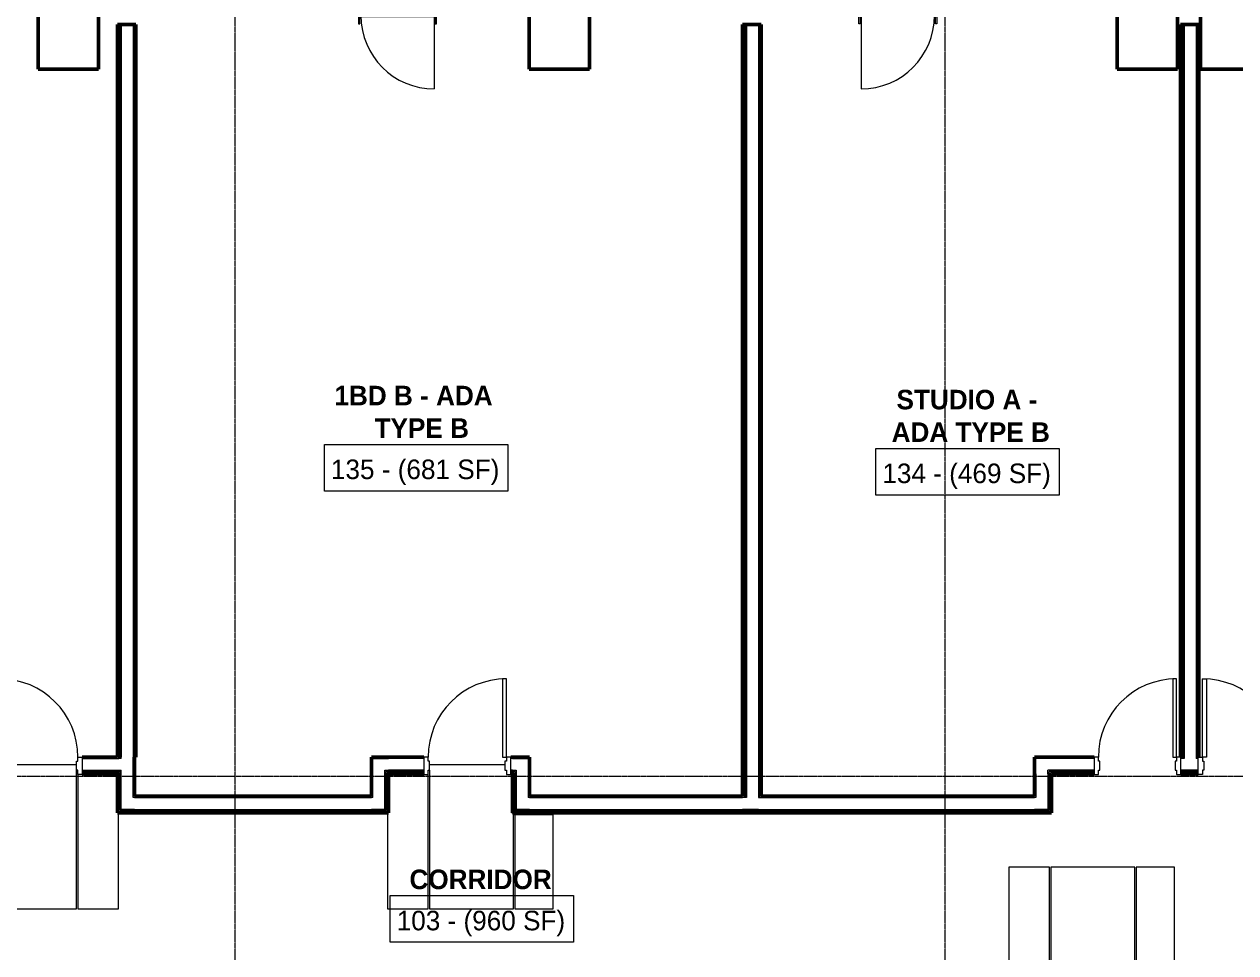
# Model space of a CAD drawing. Header units: inches. Extents: x -4235 to -464, y 9706 to 12463.
# Drawn here: x -3251 to -2693, y 10386 to 10814 of the extents above; entities that cross this region are included whole.
import ezdxf

# ---------------------------------------------------------------- set-up
doc = ezdxf.new("R2010")
doc.units = ezdxf.units.IN
doc.header["$MEASUREMENT"] = 0
doc.linetypes.add('Grid Line 1_2_', pattern=[0.875, 0.5, -0.125, 0.125, -0.125])
for name, color, linetype, lineweight in [('0-1', 7, 'Continuous', 5), ('0-3', 250, 'Continuous', 9), ('A-AREA-IDEN', 2, 'Continuous', 9), ('A-DOOR-1', 250, 'Continuous', 9), ('A-DOOR-2', 130, 'Continuous', 20), ('A-DOOR-3', 31, 'Continuous', 9), ('A-DOOR-5', 31, 'Continuous', 20), ('A-DOOR-FRAM', 31, 'Continuous', 20), ('A-DOOR-FRAM-1', 130, 'Continuous', 20), ('A-DOOR-FRAM-2', 31, 'Continuous', 9), ('A-DOOR-GLAZ', 31, 'Continuous', 9), ('A-FLOR-2', 250, 'Continuous', 9), ('A-GENM', 5, 'Continuous', 9), ('A-GENM-3', 5, 'Continuous', 50), ('A-WALL-3', 50, 'Continuous', 13), ('I-WALL-1', 7, 'Continuous', 50), ('S-GRID-1', 1, 'Grid Line 1_2_', 9)]:
    doc.layers.add(name, color=color, linetype=linetype, lineweight=lineweight)
doc.styles.add('Century Gothic', font='ufonts.com_century-gothic.ttf', dxfattribs={"height": 9})
doc.styles.add('Century Gothic_B', font='GOTHICB.TTF', dxfattribs={"height": 9})

# ---------------------------------------------------------------- blocks, each defined once
blk = doc.blocks.new('HOLLOW METAL - UNIT DOOR-2191977-BACKGROUND - 1ST FLOOR')
at = {"layer": 'A-DOOR-1'}
blk.add_arc((18, -4.125), 36, 180, 270, dxfattribs=at)
at = {"layer": 'A-DOOR-2'}
for p, q in [((16.25, -4.125), (18, -4.125)), ((16.25, -40.125), (16.25, -4.125)), ((18, -4.125), (18, -40.125)), ((18, -40.125), (16.25, -40.125))]:
    blk.add_line(p, q, dxfattribs=at)
at = {"layer": 'A-DOOR-FRAM-1'}
for p, q in [((-20, 3.875), (-18, 3.875)), ((-20, -4.125), (-20, 3.875)), ((-18, 3.875), (-18, 1.9375)), ((-18, 1.9375), (-17.375, 1.9375)), ((-17.375, 1.9375), (-17.375, -2.1875)), ((17.375, 1.9375), (18, 1.9375)), ((17.375, -2.1875), (17.375, 1.9375)), ((18, 3.875), (20, 3.875)), ((18, 1.9375), (18, 3.875)), ((20, 3.875), (20, -4.125)), ((-18, -4.125), (-20, -4.125)), ((-18, -2.1875), (-18, -4.125)), ((-17.375, -2.1875), (-18, -2.1875)), ((18, -2.1875), (17.375, -2.1875)), ((18, -4.125), (18, -2.1875)), ((20, -4.125), (18, -4.125))]:
    blk.add_line(p, q, dxfattribs=at)
blk = doc.blocks.new('HOLLOW METAL - UNIT DOOR-2191978-BACKGROUND - 1ST FLOOR')
at = {"layer": 'A-DOOR-1'}
blk.add_arc((18, 4.125), 36, 90, 180, dxfattribs=at)
at = {"layer": 'A-DOOR-2'}
for p, q in [((18, 40.125), (16.25, 40.125)), ((16.25, 40.125), (16.25, 4.125)), ((18, 4.125), (18, 40.125)), ((16.25, 4.125), (18, 4.125))]:
    blk.add_line(p, q, dxfattribs=at)
at = {"layer": 'A-DOOR-FRAM-1'}
for p, q in [((-18, 4.125), (-20, 4.125)), ((-20, 4.125), (-20, -3.875)), ((-18, 2.1875), (-18, 4.125)), ((-17.375, 2.1875), (-18, 2.1875)), ((-17.375, -1.9375), (-17.375, 2.1875)), ((18, 2.1875), (17.375, 2.1875)), ((17.375, 2.1875), (17.375, -1.9375)), ((18, 4.125), (18, 2.1875)), ((20, 4.125), (18, 4.125)), ((20, -3.875), (20, 4.125)), ((-20, -3.875), (-18, -3.875)), ((-18, -3.875), (-18, -1.9375)), ((-18, -1.9375), (-17.375, -1.9375)), ((17.375, -1.9375), (18, -1.9375)), ((18, -1.9375), (18, -3.875)), ((18, -3.875), (20, -3.875))]:
    blk.add_line(p, q, dxfattribs=at)
blk = doc.blocks.new('HOLLOW METAL - UNIT DOOR-2191979-BACKGROUND - 1ST FLOOR')
at = {"layer": 'A-DOOR-1'}
blk.add_arc((18, 4.125), 36, 90, 180, dxfattribs=at)
at = {"layer": 'A-DOOR-2'}
for p, q in [((18, 40.125), (16.25, 40.125)), ((16.25, 40.125), (16.25, 4.125)), ((18, 4.125), (18, 40.125)), ((16.25, 4.125), (18, 4.125))]:
    blk.add_line(p, q, dxfattribs=at)
at = {"layer": 'A-DOOR-FRAM-1'}
for p, q in [((-18, 4.125), (-20, 4.125)), ((-20, 4.125), (-20, -3.875)), ((-18, 2.1875), (-18, 4.125)), ((-17.375, 2.1875), (-18, 2.1875)), ((-17.375, -1.9375), (-17.375, 2.1875)), ((18, 2.1875), (17.375, 2.1875)), ((17.375, 2.1875), (17.375, -1.9375)), ((18, 4.125), (18, 2.1875)), ((20, 4.125), (18, 4.125)), ((20, -3.875), (20, 4.125)), ((-20, -3.875), (-18, -3.875)), ((-18, -3.875), (-18, -1.9375)), ((-18, -1.9375), (-17.375, -1.9375)), ((17.375, -1.9375), (18, -1.9375)), ((18, -1.9375), (18, -3.875)), ((18, -3.875), (20, -3.875))]:
    blk.add_line(p, q, dxfattribs=at)
blk = doc.blocks.new('HOLLOW METAL - UNIT DOOR-2191980-BACKGROUND - 1ST FLOOR')
at = {"layer": 'A-DOOR-1'}
blk.add_arc((18, -4.125), 36, 180, 270, dxfattribs=at)
at = {"layer": 'A-DOOR-2'}
for p, q in [((16.25, -4.125), (18, -4.125)), ((16.25, -40.125), (16.25, -4.125)), ((18, -4.125), (18, -40.125)), ((18, -40.125), (16.25, -40.125))]:
    blk.add_line(p, q, dxfattribs=at)
at = {"layer": 'A-DOOR-FRAM-1'}
for p, q in [((-20, 3.875), (-18, 3.875)), ((-20, -4.125), (-20, 3.875)), ((-18, 3.875), (-18, 1.9375)), ((-18, 1.9375), (-17.375, 1.9375)), ((-17.375, 1.9375), (-17.375, -2.1875)), ((17.375, 1.9375), (18, 1.9375)), ((17.375, -2.1875), (17.375, 1.9375)), ((18, 3.875), (20, 3.875)), ((18, 1.9375), (18, 3.875)), ((20, 3.875), (20, -4.125)), ((-18, -4.125), (-20, -4.125)), ((-18, -2.1875), (-18, -4.125)), ((-17.375, -2.1875), (-18, -2.1875)), ((18, -2.1875), (17.375, -2.1875)), ((18, -4.125), (18, -2.1875)), ((20, -4.125), (18, -4.125))]:
    blk.add_line(p, q, dxfattribs=at)
blk = doc.blocks.new('CTR - 1st Phase - Common Walls_rvt-1-BACKGROUND - 1ST FLOOR')
at = {"layer": 'A-FLOR-2'}
for p, q in [((-3227.4, 10472.54), (-3262.15, 10472.54)), ((-3227.4, 10406.19), (-3227.4, 10470.1)), ((-3030.05, 10472.54), (-3064.8, 10472.54)), ((-3064.8, 10470.1), (-3064.8, 10406.19)), ((-3226.77, 10468.16), (-3226.77, 10406.19)), ((-3065.42, 10406.19), (-3065.42, 10468.16)), ((-3208.07, 10406.19), (-3208.07, 10450.41)), ((-3084.12, 10450.41), (-3084.12, 10406.19)), ((-3026.15, 10406.19), (-3026.15, 10450.16)), ((-3025.52, 10450.16), (-3025.52, 10406.19)), ((-3007.91, 10406.19), (-3007.91, 10450.16)), ((-2779.2, 10425.39), (-2797.9, 10425.39)), ((-2797.9, 10425.39), (-2797.9, 10381.16)), ((-2779.2, 10363.41), (-2779.2, 10425.39)), ((-2739.92, 10425.39), (-2778.57, 10425.39)), ((-2778.57, 10425.39), (-2778.57, 10361.48)), ((-2739.92, 10381.16), (-2739.92, 10425.39)), ((-2739.3, 10425.39), (-2739.3, 10381.16)), ((-2721.68, 10425.39), (-2739.3, 10425.39)), ((-2721.68, 10381.16), (-2721.68, 10425.39)), ((-3266.05, 10406.19), (-3227.4, 10406.19)), ((-3226.77, 10406.19), (-3208.07, 10406.19)), ((-3084.12, 10406.19), (-3065.42, 10406.19)), ((-3064.8, 10406.19), (-3026.15, 10406.19)), ((-3025.52, 10406.19), (-3007.91, 10406.19))]:
    blk.add_line(p, q, dxfattribs=at)
at = {"layer": 'A-WALL-3'}
for p, q in [((-3207.95, 10813.49), (-3207.95, 10476.16)), ((-3207.32, 10813.49), (-3207.32, 10476.16)), ((-3206.82, 10813.49), (-3206.82, 10476.16)), ((-3201.32, 10813.49), (-3201.32, 10476.16)), ((-3200.7, 10813.49), (-3200.7, 10476.16)), ((-2919.95, 10813.49), (-2919.95, 10457.54)), ((-2919.32, 10813.49), (-2919.32, 10457.54)), ((-2918.82, 10813.49), (-2918.82, 10457.54)), ((-2913.32, 10813.49), (-2913.32, 10457.54)), ((-2912.7, 10813.49), (-2912.7, 10457.54)), ((-2718.35, 10813.49), (-2718.35, 10476.16)), ((-2717.72, 10813.49), (-2717.72, 10476.16)), ((-2717.22, 10813.49), (-2717.22, 10476.16)), ((-2711.72, 10813.49), (-2711.72, 10476.16)), ((-2711.1, 10813.49), (-2711.1, 10476.16)), ((-3224.77, 10475.54), (-3208.45, 10475.54)), ((-3208.45, 10475.54), (-3207.95, 10475.54)), ((-3207.95, 10475.54), (-3207.95, 10476.16)), ((-3207.32, 10475.54), (-3207.95, 10475.54)), ((-3207.32, 10475.54), (-3207.32, 10476.16)), ((-3206.82, 10475.54), (-3207.32, 10475.54)), ((-3206.82, 10475.54), (-3206.82, 10476.16)), ((-3201.32, 10475.54), (-3201.32, 10476.16)), ((-3200.7, 10475.54), (-3201.32, 10475.54)), ((-3201.32, 10457.54), (-3201.32, 10475.54)), ((-3090.87, 10475.54), (-3085.37, 10475.54)), ((-3090.87, 10457.54), (-3090.87, 10475.54)), ((-3085.37, 10475.54), (-3083.75, 10475.54)), ((-3067.42, 10475.54), (-3083.75, 10475.54)), ((-3026.52, 10475.54), (-3027.42, 10475.54)), ((-3026.52, 10475.54), (-3024.9, 10475.54)), ((-3024.9, 10475.54), (-3019.4, 10475.54)), ((-3019.4, 10475.54), (-3019.4, 10457.54)), ((-2758.72, 10475.54), (-2785.47, 10475.54)), ((-2785.47, 10470.04), (-2785.47, 10475.54)), ((-2718.35, 10475.54), (-2718.72, 10475.54)), ((-2718.35, 10476.16), (-2718.35, 10475.54)), ((-2717.72, 10475.54), (-2718.35, 10475.54)), ((-2717.72, 10475.54), (-2718.35, 10475.54)), ((-2717.72, 10476.16), (-2717.72, 10475.54)), ((-2717.22, 10475.54), (-2717.72, 10475.54)), ((-2717.22, 10475.54), (-2717.72, 10475.54)), ((-2717.22, 10476.16), (-2717.22, 10475.54)), ((-2711.72, 10476.16), (-2711.72, 10475.54)), ((-2711.1, 10475.54), (-2711.72, 10475.54)), ((-2711.1, 10475.54), (-2711.72, 10475.54)), ((-2711.1, 10476.16), (-2711.1, 10475.54)), ((-2710.72, 10475.54), (-2711.1, 10475.54)), ((-3224.77, 10470.04), (-3208.45, 10470.04)), ((-3224.77, 10469.54), (-3208.45, 10469.54)), ((-3224.77, 10468.91), (-3208.45, 10468.91)), ((-3208.45, 10470.04), (-3207.32, 10470.04)), ((-3208.45, 10469.54), (-3207.95, 10469.54)), ((-3208.45, 10468.41), (-3208.45, 10468.91)), ((-3208.45, 10468.91), (-3207.95, 10468.91)), ((-3207.95, 10469.54), (-3207.32, 10469.54)), ((-3207.95, 10450.91), (-3207.95, 10468.91)), ((-3207.32, 10470.04), (-3206.82, 10470.04)), ((-3207.32, 10451.54), (-3207.32, 10469.54)), ((-3206.82, 10452.04), (-3206.82, 10470.04)), ((-3085.37, 10470.04), (-3084.87, 10470.04)), ((-3085.37, 10452.04), (-3085.37, 10470.04)), ((-3084.87, 10470.04), (-3083.75, 10470.04)), ((-3084.87, 10469.54), (-3084.25, 10469.54)), ((-3084.87, 10451.54), (-3084.87, 10469.54)), ((-3084.25, 10469.54), (-3083.75, 10469.54)), ((-3084.25, 10468.91), (-3083.75, 10468.91)), ((-3084.25, 10450.91), (-3084.25, 10468.91)), ((-3067.42, 10470.04), (-3083.75, 10470.04)), ((-3067.42, 10469.54), (-3083.75, 10469.54)), ((-3067.42, 10468.91), (-3083.75, 10468.91)), ((-3083.75, 10468.91), (-3083.75, 10468.41)), ((-3026.52, 10470.04), (-3027.42, 10470.04)), ((-3026.52, 10469.54), (-3027.42, 10469.54)), ((-3026.52, 10468.91), (-3027.42, 10468.91)), ((-3026.52, 10470.04), (-3025.4, 10470.04)), ((-3026.52, 10469.54), (-3026.02, 10469.54)), ((-3026.52, 10468.91), (-3026.02, 10468.91)), ((-3026.02, 10469.54), (-3025.4, 10469.54)), ((-3026.02, 10468.91), (-3026.02, 10450.91)), ((-3025.4, 10470.04), (-3024.9, 10470.04)), ((-3025.4, 10469.54), (-3025.4, 10451.54)), ((-3024.9, 10470.04), (-3024.9, 10452.04)), ((-2785.47, 10468.41), (-2785.47, 10470.04)), ((-2758.72, 10470.04), (-2779.97, 10470.04)), ((-2779.97, 10469.54), (-2779.97, 10470.04)), ((-2779.97, 10468.41), (-2779.97, 10469.54)), ((-2758.72, 10469.54), (-2779.47, 10469.54)), ((-2779.47, 10468.91), (-2779.47, 10469.54)), ((-2779.47, 10468.41), (-2779.47, 10468.91)), ((-2758.72, 10468.91), (-2778.85, 10468.91)), ((-2778.85, 10468.41), (-2778.85, 10468.91)), ((-2710.72, 10470.04), (-2718.72, 10470.04)), ((-2710.72, 10469.54), (-2718.72, 10469.54)), ((-2710.72, 10468.91), (-2718.72, 10468.91)), ((-2785.47, 10468.41), (-2785.47, 10457.54)), ((-2779.97, 10468.41), (-2779.97, 10452.04)), ((-2779.47, 10468.41), (-2779.47, 10451.54)), ((-2778.85, 10468.41), (-2778.85, 10450.91)), ((-3200.7, 10457.54), (-3201.32, 10457.54)), ((-3200.7, 10457.54), (-3091.5, 10457.54)), ((-3090.87, 10457.54), (-3091.5, 10457.54)), ((-3018.77, 10457.54), (-3019.4, 10457.54)), ((-3018.77, 10457.54), (-2920.57, 10457.54)), ((-2919.95, 10457.54), (-2920.57, 10457.54)), ((-2919.32, 10457.54), (-2919.95, 10457.54)), ((-2918.82, 10457.54), (-2919.32, 10457.54)), ((-2913.32, 10457.54), (-2912.7, 10457.54)), ((-2912.7, 10457.54), (-2912.07, 10457.54)), ((-2912.07, 10457.54), (-2786.1, 10457.54)), ((-2785.47, 10457.54), (-2786.1, 10457.54)), ((-3201.32, 10452.04), (-3206.82, 10452.04)), ((-3200.7, 10452.04), (-3201.32, 10452.04)), ((-3200.7, 10452.04), (-3091.5, 10452.04)), ((-3090.87, 10452.04), (-3091.5, 10452.04)), ((-3085.37, 10452.04), (-3090.87, 10452.04)), ((-3019.4, 10452.04), (-3024.9, 10452.04)), ((-3018.77, 10452.04), (-3019.4, 10452.04)), ((-3018.77, 10452.04), (-2920.57, 10452.04)), ((-2918.82, 10452.04), (-2920.57, 10452.04)), ((-2913.32, 10452.04), (-2918.82, 10452.04)), ((-2913.32, 10452.04), (-2912.07, 10452.04)), ((-2912.07, 10452.04), (-2786.1, 10452.04)), ((-2785.47, 10452.04), (-2786.1, 10452.04)), ((-2779.97, 10452.04), (-2785.47, 10452.04)), ((-3207.32, 10450.91), (-3207.95, 10450.91)), ((-3206.82, 10451.54), (-3207.32, 10451.54)), ((-3200.7, 10450.91), (-3207.32, 10450.91)), ((-3200.7, 10451.54), (-3206.82, 10451.54)), ((-3200.7, 10451.54), (-3091.5, 10451.54)), ((-3200.7, 10450.91), (-3091.5, 10450.91)), ((-3085.37, 10451.54), (-3091.5, 10451.54)), ((-3084.87, 10450.91), (-3091.5, 10450.91)), ((-3084.87, 10451.54), (-3085.37, 10451.54)), ((-3084.25, 10450.91), (-3084.87, 10450.91)), ((-3025.4, 10450.91), (-3026.02, 10450.91)), ((-3026.02, 10450.41), (-3026.02, 10450.91)), ((-3026.02, 10450.91), (-3026.02, 10450.41)), ((-3024.9, 10451.54), (-3025.4, 10451.54)), ((-3018.77, 10450.91), (-3025.4, 10450.91)), ((-3018.77, 10451.54), (-3024.9, 10451.54)), ((-3018.77, 10451.54), (-2920.57, 10451.54)), ((-3018.77, 10450.91), (-2920.57, 10450.91)), ((-2913.32, 10451.54), (-2920.57, 10451.54)), ((-2913.32, 10450.91), (-2920.57, 10450.91)), ((-2912.7, 10451.54), (-2913.32, 10451.54)), ((-2913.32, 10451.54), (-2912.7, 10451.54)), ((-2912.7, 10450.91), (-2913.32, 10450.91)), ((-2912.7, 10451.54), (-2912.07, 10451.54)), ((-2912.07, 10451.54), (-2786.1, 10451.54)), ((-2912.07, 10450.91), (-2786.1, 10450.91)), ((-2779.97, 10451.54), (-2786.1, 10451.54)), ((-2779.47, 10450.91), (-2786.1, 10450.91)), ((-2779.47, 10451.54), (-2779.97, 10451.54)), ((-2778.85, 10450.91), (-2779.47, 10450.91))]:
    blk.add_line(p, q, dxfattribs=at)
at = {"layer": 'I-WALL-1'}
for p, q in [((-3200.07, 10813.49), (-3208.57, 10813.49)), ((-3208.57, 10813.49), (-3208.57, 10476.16)), ((-3200.07, 10476.16), (-3200.07, 10813.49)), ((-2912.07, 10813.49), (-2920.57, 10813.49)), ((-2920.57, 10813.49), (-2920.57, 10458.16)), ((-2912.07, 10458.16), (-2912.07, 10813.49)), ((-2710.47, 10813.49), (-2718.97, 10813.49)), ((-2718.97, 10813.49), (-2718.97, 10476.16)), ((-2710.47, 10476.16), (-2710.47, 10813.49)), ((-3208.57, 10476.16), (-3224.77, 10476.16)), ((-3200.7, 10476.16), (-3200.07, 10476.16)), ((-3200.7, 10458.16), (-3200.7, 10476.16)), ((-3091.5, 10476.16), (-3091.5, 10458.16)), ((-3090.87, 10476.16), (-3091.5, 10476.16)), ((-3083.75, 10476.16), (-3090.87, 10476.16)), ((-3067.42, 10476.16), (-3083.75, 10476.16)), ((-3026.52, 10476.16), (-3027.42, 10476.16)), ((-3019.4, 10476.16), (-3026.52, 10476.16)), ((-3018.77, 10476.16), (-3019.4, 10476.16)), ((-3018.77, 10458.16), (-3018.77, 10476.16)), ((-2758.72, 10476.16), (-2786.1, 10476.16)), ((-2786.1, 10476.16), (-2786.1, 10475.54)), ((-2786.1, 10475.54), (-2786.1, 10468.41)), ((-3224.77, 10468.41), (-3208.45, 10468.41)), ((-3208.45, 10468.41), (-3208.45, 10450.41)), ((-3083.75, 10468.41), (-3067.42, 10468.41)), ((-3083.75, 10450.41), (-3083.75, 10468.41)), ((-3027.42, 10468.41), (-3026.52, 10468.41)), ((-3026.52, 10468.41), (-3026.52, 10450.41)), ((-2786.1, 10468.41), (-2786.1, 10458.16)), ((-2778.35, 10468.41), (-2758.72, 10468.41)), ((-2778.35, 10450.41), (-2778.35, 10468.41)), ((-2718.72, 10468.41), (-2710.72, 10468.41)), ((-3091.5, 10458.16), (-3200.7, 10458.16)), ((-2920.57, 10458.16), (-3018.77, 10458.16)), ((-2786.1, 10458.16), (-2912.07, 10458.16)), ((-3208.45, 10450.41), (-3207.95, 10450.41)), ((-3207.95, 10450.41), (-3200.7, 10450.41)), ((-3200.7, 10450.41), (-3091.5, 10450.41)), ((-3091.5, 10450.41), (-3084.25, 10450.41)), ((-3084.25, 10450.41), (-3083.75, 10450.41)), ((-3026.52, 10450.41), (-3026.02, 10450.41)), ((-3007.91, 10450.79), (-3026.15, 10450.79)), ((-3026.15, 10450.79), (-3026.15, 10450.16)), ((-3026.15, 10450.16), (-3007.91, 10450.16)), ((-3026.02, 10450.41), (-3018.77, 10450.41)), ((-3018.77, 10450.41), (-2920.57, 10450.41)), ((-3007.91, 10450.16), (-3007.91, 10450.79)), ((-2920.57, 10450.41), (-2912.07, 10450.41)), ((-2912.07, 10450.41), (-2786.1, 10450.41)), ((-2786.1, 10450.41), (-2778.85, 10450.41)), ((-2778.85, 10450.41), (-2778.35, 10450.41))]:
    blk.add_line(p, q, dxfattribs=at)
at = {"layer": '0-3', "rotation": 180}
for name, p in [('HOLLOW METAL - UNIT DOOR-2191980-BACKGROUND - 1ST FLOOR', (-3244.77, 10472.04)), ('HOLLOW METAL - UNIT DOOR-2191977-BACKGROUND - 1ST FLOOR', (-2690.72, 10472.04))]:
    blk.add_blockref(name, p, dxfattribs=at)
at = {"layer": '0-3'}
for name, p in [('HOLLOW METAL - UNIT DOOR-2191979-BACKGROUND - 1ST FLOOR', (-3047.42, 10472.04)), ('HOLLOW METAL - UNIT DOOR-2191978-BACKGROUND - 1ST FLOOR', (-2738.72, 10472.04))]:
    blk.add_blockref(name, p, dxfattribs=at)
blk = doc.blocks.new('Door-Inswing-Andersen-400_Series-Single - 3_ 0-1_8_ x 7_ 11 1_2_ - 1ST FLOOR-2896373-BACKGROUND - 1ST FLOOR')
at = {"layer": 'A-DOOR-3'}
blk.add_line((16.87, -0.53), (16.87, -34.28), dxfattribs=at)
blk.add_arc((16.87, -0.53), 33.75, 180, 270, dxfattribs=at)
at = {"layer": 'A-DOOR-5'}
for p, q in [((-16.26, 0.54), (-16.87, 0.53)), ((-16.87, 0.53), (-16.87, -0.53)), ((-16.26, 1.19), (-16.26, 0.54)), ((-16.26, 1.19), (-12.44, 1.19)), ((-13.19, 0.78), (-12.44, 0.78)), ((-13.19, -0.53), (-13.19, 0.78)), ((-12.44, 0.03), (-13.19, 0.03)), ((-12.44, 0.87), (-12.47, 1.19)), ((12.44, 1.19), (-12.44, 1.19)), ((-12.44, 0.78), (-12.44, 0.87)), ((-12.44, -0.03), (-12.44, 0.03)), ((16.26, 1.19), (12.44, 1.19)), ((12.44, 0.87), (12.47, 1.19)), ((12.44, 0.78), (12.44, 0.87)), ((13.19, 0.78), (12.44, 0.78)), ((12.44, 0.03), (13.19, 0.03)), ((12.44, -0.03), (12.44, 0.03)), ((13.19, -0.53), (13.19, 0.78)), ((16.26, 1.19), (16.26, 0.54)), ((16.26, 0.54), (16.87, 0.53)), ((16.87, 0.53), (16.87, -0.53)), ((-16.87, -0.53), (-12.44, -0.53)), ((-13.19, -0.47), (-12.67, -0.47)), ((-13.19, -0.53), (-13.19, -0.47)), ((-12.67, -0.47), (-12.47, -0.22)), ((-12.47, -0.22), (-12.44, -0.03)), ((12.44, -0.53), (-12.44, -0.53)), ((12.47, -0.22), (12.44, -0.03)), ((16.87, -0.53), (12.44, -0.53)), ((12.67, -0.47), (12.47, -0.22)), ((13.19, -0.47), (12.67, -0.47)), ((13.19, -0.53), (13.19, -0.47))]:
    blk.add_line(p, q, dxfattribs=at)
at = {"layer": 'A-DOOR-FRAM'}
for p, q in [((-19.69, 3.56), (-18.06, 3.56)), ((18.06, 5.22), (-18.06, 5.22)), ((-18.06, 5.22), (-18.06, 4.31)), ((-18.06, 4.87), (-18.06, -1)), ((-18.06, 4.87), (-17.03, 4.87)), ((-17.03, 3.75), (-17.03, 4.87)), ((-16.69, 3.51), (-17.03, 3.75)), ((-17.03, 0.78), (-16.45, 0.78)), ((-17.03, -1), (-17.03, 0.78)), ((-16.69, 2.51), (-16.69, 3.51)), ((-16, 2.36), (-16.69, 2.51)), ((-16.45, 0.78), (-16.45, 1.22)), ((-16.45, 1.22), (-16, 1.22)), ((-16, 1.22), (-16, 2.36)), ((16, 2.36), (16.69, 2.51)), ((16, 1.22), (16, 2.36)), ((16.45, 1.22), (16, 1.22)), ((16.45, 0.78), (16.45, 1.22)), ((17.03, 0.78), (16.45, 0.78)), ((16.69, 3.51), (17.03, 3.75)), ((16.69, 2.51), (16.69, 3.51)), ((17.03, 3.75), (17.03, 4.87)), ((18.06, 4.87), (17.03, 4.87)), ((17.03, -1), (17.03, 0.78)), ((18.06, 4.31), (18.06, 5.22)), ((18.06, 4.87), (18.06, -1)), ((19.69, 3.56), (18.06, 3.56)), ((-17.69, -1), (-18.06, -1)), ((-18.06, -1), (-17.03, -1)), ((-18.06, -1), (-17.94, -1)), ((-17.31, -1), (17.31, -1)), ((18.06, -1), (17.03, -1)), ((17.94, -1), (18.06, -1))]:
    blk.add_line(p, q, dxfattribs=at)
at = {"layer": 'A-DOOR-FRAM-2'}
for p, q in [((-17.31, -1), (-17.94, -1)), ((-17.94, -1), (-17.94, -4.31)), ((-17.94, -4.31), (-17.31, -4.31)), ((-17.31, -4.31), (-17.31, -1)), ((17.94, -1), (17.31, -1)), ((17.31, -1), (17.31, -4.31)), ((17.31, -4.31), (17.94, -4.31)), ((17.94, -4.31), (17.94, -1))]:
    blk.add_line(p, q, dxfattribs=at)
at = {"layer": 'A-DOOR-GLAZ'}
for p, q in [((-12.44, 0.62), (-13.19, 0.62)), ((-13.19, 0.19), (-12.44, 0.19)), ((-12.98, 0.62), (-12.98, 0.19)), ((12.44, 0.78), (-12.44, 0.78)), ((12.44, 0.62), (-12.44, 0.62)), ((12.44, 0.19), (-12.44, 0.19)), ((12.44, 0.03), (-12.44, 0.03)), ((12.44, 0.62), (13.19, 0.62)), ((13.19, 0.19), (12.44, 0.19)), ((12.98, 0.62), (12.98, 0.19))]:
    blk.add_line(p, q, dxfattribs=at)
blk = doc.blocks.new('Door-Inswing-Andersen-400_Series-Single - 3_ 0-1_8_ x 7_ 11 1_2_ - 1ST FLOOR-2896445-BACKGROUND - 1ST FLOOR')
at = {"layer": 'A-DOOR-3'}
blk.add_line((16.87, 0.53), (16.87, 34.28), dxfattribs=at)
blk.add_arc((16.87, 0.53), 33.75, 90, 180, dxfattribs=at)
at = {"layer": 'A-DOOR-5'}
for p, q in [((-16.87, -0.53), (-16.87, 0.53)), ((-16.87, 0.53), (-12.44, 0.53)), ((-13.19, 0.53), (-13.19, -0.78)), ((-13.19, 0.53), (-13.19, 0.47)), ((-13.19, 0.47), (-12.67, 0.47)), ((-12.67, 0.47), (-12.47, 0.22)), ((-12.47, 0.22), (-12.44, 0.03)), ((12.44, 0.53), (-12.44, 0.53)), ((-12.44, 0.03), (-12.44, -0.03)), ((16.87, 0.53), (12.44, 0.53)), ((12.47, 0.22), (12.44, 0.03)), ((12.44, 0.03), (12.44, -0.03)), ((12.67, 0.47), (12.47, 0.22)), ((13.19, 0.47), (12.67, 0.47)), ((13.19, 0.53), (13.19, -0.78)), ((13.19, 0.53), (13.19, 0.47)), ((16.87, -0.53), (16.87, 0.53)), ((-16.26, -0.54), (-16.87, -0.53)), ((-16.26, -1.19), (-16.26, -0.54)), ((-16.26, -1.19), (-12.44, -1.19)), ((-12.44, -0.03), (-13.19, -0.03)), ((-13.19, -0.78), (-12.44, -0.78)), ((-12.44, -0.87), (-12.47, -1.19)), ((-12.44, -0.78), (-12.44, -0.87)), ((12.44, -1.19), (-12.44, -1.19)), ((12.44, -0.03), (13.19, -0.03)), ((12.44, -0.78), (12.44, -0.87)), ((13.19, -0.78), (12.44, -0.78)), ((12.44, -0.87), (12.47, -1.19)), ((16.26, -1.19), (12.44, -1.19)), ((16.26, -0.54), (16.87, -0.53)), ((16.26, -1.19), (16.26, -0.54))]:
    blk.add_line(p, q, dxfattribs=at)
at = {"layer": 'A-DOOR-FRAM'}
for p, q in [((-18.06, -4.88), (-18.06, 1)), ((-17.69, 1), (-18.06, 1)), ((-18.06, 1), (-17.03, 1)), ((-18.06, 1), (-17.94, 1)), ((-17.31, 1), (17.31, 1)), ((-17.03, 1), (-17.03, -0.78)), ((17.03, 1), (17.03, -0.78)), ((18.06, 1), (17.03, 1)), ((17.94, 1), (18.06, 1)), ((18.06, -4.88), (18.06, 1)), ((-19.69, -3.56), (-18.06, -3.56)), ((-18.06, -5.22), (-18.06, -4.31)), ((-18.06, -4.88), (-17.03, -4.88)), ((18.06, -5.22), (-18.06, -5.22)), ((-17.03, -0.78), (-16.45, -0.78)), ((-16.69, -3.51), (-17.03, -3.75)), ((-17.03, -3.75), (-17.03, -4.88)), ((-16, -2.36), (-16.69, -2.51)), ((-16.69, -2.51), (-16.69, -3.51)), ((-16.45, -0.78), (-16.45, -1.22)), ((-16.45, -1.22), (-16, -1.22)), ((-16, -1.22), (-16, -2.36)), ((16.45, -1.22), (16, -1.22)), ((16, -1.22), (16, -2.36)), ((16, -2.36), (16.69, -2.51)), ((16.45, -0.78), (16.45, -1.22)), ((17.03, -0.78), (16.45, -0.78)), ((16.69, -2.51), (16.69, -3.51)), ((16.69, -3.51), (17.03, -3.75)), ((17.03, -3.75), (17.03, -4.88)), ((18.06, -4.88), (17.03, -4.88)), ((19.69, -3.56), (18.06, -3.56)), ((18.06, -4.31), (18.06, -5.22))]:
    blk.add_line(p, q, dxfattribs=at)
at = {"layer": 'A-DOOR-FRAM-2'}
for p, q in [((-17.94, 4.31), (-17.31, 4.31)), ((-17.94, 1), (-17.94, 4.31)), ((-17.31, 1), (-17.94, 1)), ((-17.31, 4.31), (-17.31, 1)), ((17.31, 4.31), (17.94, 4.31)), ((17.31, 1), (17.31, 4.31)), ((17.94, 1), (17.31, 1)), ((17.94, 4.31), (17.94, 1))]:
    blk.add_line(p, q, dxfattribs=at)
at = {"layer": 'A-DOOR-GLAZ'}
for p, q in [((-13.19, -0.19), (-12.44, -0.19)), ((-12.44, -0.63), (-13.19, -0.63)), ((-12.98, -0.63), (-12.98, -0.19)), ((12.44, -0.03), (-12.44, -0.03)), ((12.44, -0.19), (-12.44, -0.19)), ((12.44, -0.63), (-12.44, -0.63)), ((12.44, -0.78), (-12.44, -0.78)), ((13.19, -0.19), (12.44, -0.19)), ((12.44, -0.63), (13.19, -0.63)), ((12.98, -0.63), (12.98, -0.19))]:
    blk.add_line(p, q, dxfattribs=at)
blk = doc.blocks.new('V-Series_EWC4_SPVU_RFA_2015 - 1ST FLOOR-2484708-BACKGROUND - 1ST FLOOR')
at = {"layer": 'A-GENM-3'}
for p, q in [((-3131.77, 12090.69), (-3132.33, 12090.69)), ((-3132.33, 12090.69), (-3132.33, 12089.69)), ((-3132.33, 12089.69), (-3131.77, 12089.69)), ((-3103.89, 12090.69), (-3131.77, 12090.69)), ((-3131.77, 12090.69), (-3131.77, 12089.69)), ((-3131.77, 12089.69), (-3131.77, 12090.69)), ((-3131.77, 12089.69), (-3103.89, 12089.69)), ((-3131.77, 12089.69), (-3131.77, 12060.25)), ((-3131.33, 12089.69), (-3131.77, 12089.69)), ((-3131.33, 12088.69), (-3131.33, 12089.69)), ((-3128.53, 12088.69), (-3131.33, 12088.69)), ((-3128.03, 12089.69), (-3128.53, 12089.69)), ((-3128.53, 12089.69), (-3128.53, 12088.69)), ((-3128.03, 12088.69), (-3128.03, 12089.69)), ((-3125.05, 12088.69), (-3128.03, 12088.69)), ((-3124.55, 12089.69), (-3125.05, 12089.69)), ((-3125.05, 12089.69), (-3125.05, 12088.69)), ((-3124.55, 12088.69), (-3124.55, 12089.69)), ((-3121.57, 12088.69), (-3124.55, 12088.69)), ((-3121.07, 12089.69), (-3121.57, 12089.69)), ((-3121.57, 12089.69), (-3121.57, 12088.69)), ((-3121.07, 12088.69), (-3121.07, 12089.69)), ((-3118.08, 12088.69), (-3121.07, 12088.69)), ((-3117.58, 12089.69), (-3118.08, 12089.69)), ((-3118.08, 12089.69), (-3118.08, 12088.69)), ((-3117.58, 12088.69), (-3117.58, 12089.69)), ((-3114.6, 12088.69), (-3117.58, 12088.69)), ((-3114.1, 12089.69), (-3114.6, 12089.69)), ((-3114.6, 12089.69), (-3114.6, 12088.69)), ((-3114.1, 12088.69), (-3114.1, 12089.69)), ((-3111.11, 12088.69), (-3114.1, 12088.69)), ((-3110.61, 12089.69), (-3111.11, 12089.69)), ((-3111.11, 12089.69), (-3111.11, 12088.69)), ((-3110.61, 12088.69), (-3110.61, 12089.69)), ((-3107.63, 12088.69), (-3110.61, 12088.69)), ((-3107.13, 12089.69), (-3107.63, 12089.69)), ((-3107.63, 12089.69), (-3107.63, 12088.69)), ((-3107.13, 12088.69), (-3107.13, 12089.69)), ((-3104.33, 12088.69), (-3107.13, 12088.69)), ((-3103.89, 12089.69), (-3104.33, 12089.69)), ((-3104.33, 12089.69), (-3104.33, 12088.69)), ((-3103.89, 12089.69), (-3103.89, 12090.69)), ((-3103.33, 12090.69), (-3103.89, 12090.69)), ((-3103.89, 12090.69), (-3103.89, 12089.69)), ((-3103.89, 12089.69), (-3103.33, 12089.69)), ((-3103.89, 12060.25), (-3103.89, 12089.69)), ((-3103.33, 12089.69), (-3103.33, 12090.69)), ((-3131.77, 12060.25), (-3103.89, 12060.25))]:
    blk.add_line(p, q, dxfattribs=at)

msp = doc.modelspace()

# ---------------------------------------------------------------- linework, layer by layer
at = {"layer": 'A-AREA-IDEN', "flags": 128}
for points in [[(-3113.22, 10620.17), (-3028.72, 10620.17), (-3028.72, 10598.68), (-3113.22, 10598.68)], [(-2859.22, 10618.32), (-2774.72, 10618.32), (-2774.72, 10596.83), (-2859.22, 10596.83)], [(-3082.92, 10412.34), (-2998.42, 10412.34), (-2998.42, 10390.84), (-3082.92, 10390.84)]]:
    msp.add_lwpolyline(points, close=True, dxfattribs=at)
at = {"layer": 'S-GRID-1'}
for p, q in [((-3154.32, 9836.18), (-3154.32, 12413.74)), ((-2827.32, 9836.18), (-2827.32, 12413.74)), ((-464.45, 10467.19), (-4185.7, 10467.19))]:
    msp.add_line(p, q, dxfattribs=at)

# ---------------------------------------------------------------- block references
at = {"layer": '0-1'}
msp.add_blockref('CTR - 1st Phase - Common Walls_rvt-1-BACKGROUND - 1ST FLOOR', (0, 0), dxfattribs=at)
at = {"layer": 'A-DOOR-3'}
msp.add_blockref('Door-Inswing-Andersen-400_Series-Single - 3_ 0-1_8_ x 7_ 11 1_2_ - 1ST FLOOR-2896373-BACKGROUND - 1ST FLOOR', (-3079.52, 10818.18), dxfattribs=at)
at = {"layer": 'A-DOOR-3', "rotation": 180}
msp.add_blockref('Door-Inswing-Andersen-400_Series-Single - 3_ 0-1_8_ x 7_ 11 1_2_ - 1ST FLOOR-2896445-BACKGROUND - 1ST FLOOR', (-2849.12, 10818.18), dxfattribs=at)
at = {"layer": 'A-GENM'}
for p in [(-113.35, -1267.2), (112.85, -1267.2), (383.65, -1267.2), (422.05, -1267.2)]:
    msp.add_blockref('V-Series_EWC4_SPVU_RFA_2015 - 1ST FLOOR-2484708-BACKGROUND - 1ST FLOOR', p, dxfattribs=at)

# ---------------------------------------------------------------- texts
at = {"layer": 'A-AREA-IDEN', "char_height": 9, "attachment_point": 1}
for s, insert, width, style in [('1BD B - ADA', (-3108.6, 10647.15), 90.9, 'Century Gothic_B'), ('STUDIO A -', (-2849.71, 10645.3), 79.083, 'Century Gothic_B'), ('TYPE B', (-3090.1, 10632.15), 46.359, 'Century Gothic_B'), ('ADA TYPE B', (-2851.96, 10630.3), 84.537, 'Century Gothic_B'), ('135 - (681 SF)', (-3110.22, 10613.17), 94.839, 'Century Gothic'), ('134 - (469 SF)', (-2856.22, 10611.32), 94.839, 'Century Gothic'), ('CORRIDOR', (-3074.04, 10424.31), 80.598, 'Century Gothic_B'), ('103 - (960 SF)', (-3079.92, 10405.34), 94.839, 'Century Gothic')]:
    msp.add_mtext(s, dxfattribs=dict(at, insert=insert, width=width, style=style))

doc.saveas('drawing.dxf')
